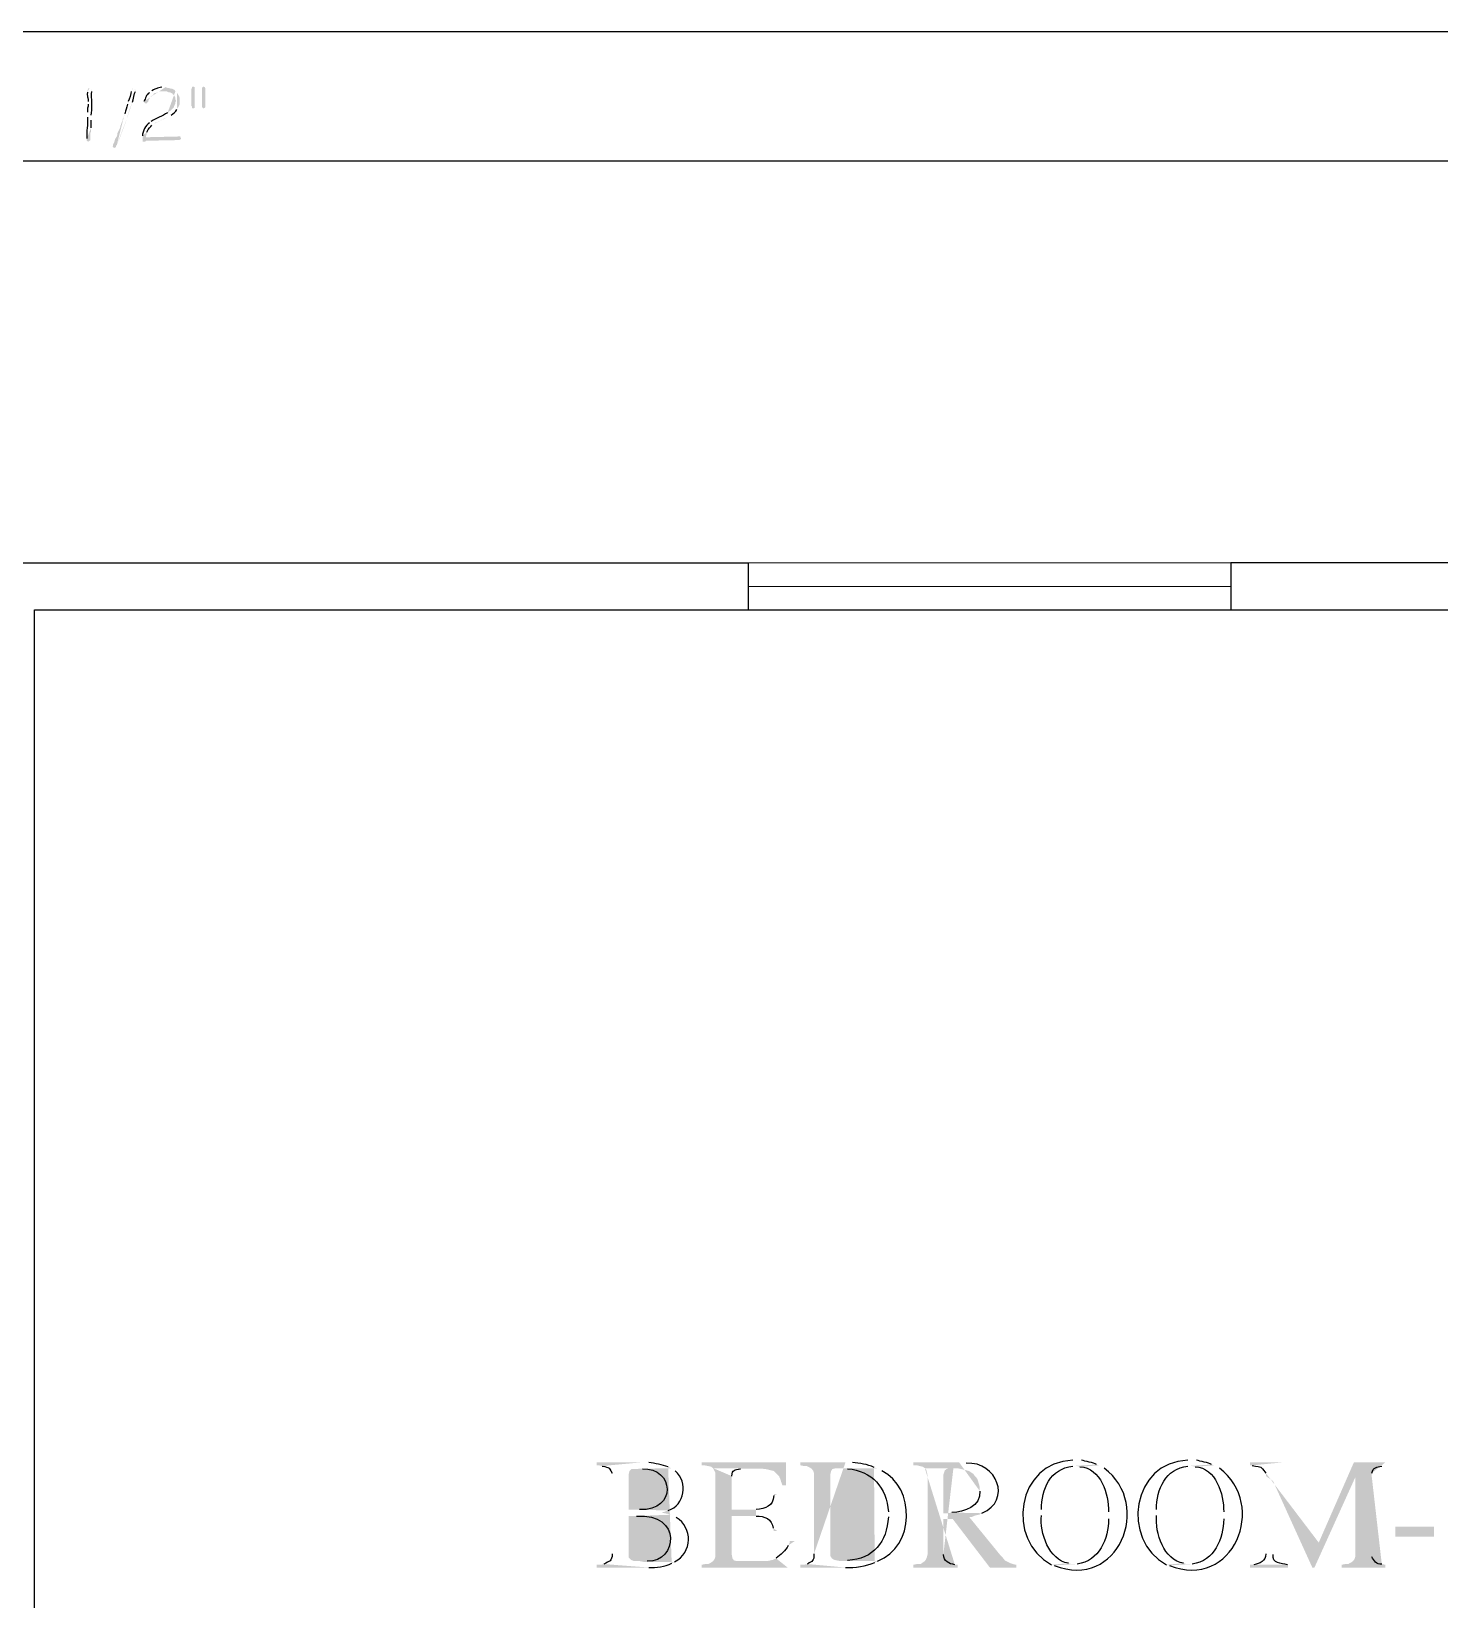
# Model space of a CAD drawing. Header units: inches. Extents: x -167 to 6071, y -6287 to -2731.
# Drawn here: x 644.2 to 749.2, y -5654.9 to -5538 of the extents above; entities that cross this region are included whole.
import ezdxf

# ---------------------------------------------------------------- set-up
doc = ezdxf.new("R2010")
doc.units = ezdxf.units.IN
doc.header["$LTSCALE"] = 96
doc.header["$MEASUREMENT"] = 0
doc.layers.add('Doors', color=5, linetype='Continuous', lineweight=9)
doc.layers.add('PDF_Geometry', color=7, linetype='Continuous', true_color=0x4a4a4a)
doc.layers.add('PDF_Solid Fills', color=7, linetype='Continuous')

msp = doc.modelspace()

# ---------------------------------------------------------------- hatches: boundary and pattern name
at = {"layer": 'PDF_Solid Fills', "true_color": 0x4a4a4a, "transparency": 33554559}
h = msp.add_hatch(color=251, dxfattribs=at)
h.paths.add_polyline_path([(648.54, -5542.18), (648.44, -5542.23), (648.38, -5542.39), (648.38, -5542.5)], flags=0)
h.paths.add_polyline_path([(648.44, -5543.19), (648.44, -5543.4)], flags=0)
h.paths.add_polyline_path([(648.38, -5543.99), (648.38, -5544.36)], flags=0)
h.paths.add_polyline_path([(648.33, -5545.96), (648.33, -5546.12), (648.44, -5546.18), (648.54, -5546.12), (648.6, -5546.07), (648.6, -5545.54), (648.65, -5545.43), (648.65, -5545.16)], flags=0)
h.paths.add_polyline_path([(648.65, -5544.58), (648.65, -5544.2)], flags=0)
h.paths.add_polyline_path([(648.7, -5542.44), (648.7, -5542.34), (648.65, -5542.23)], flags=0)
h = msp.add_hatch(color=251, dxfattribs=at)
h.paths.add_polyline_path([(651.8, -5542.18), (651.74, -5542.23), (651.69, -5542.34), (651.64, -5542.44)], flags=0)
h.paths.add_polyline_path([(651.42, -5543.19), (651.42, -5543.3), (651.37, -5543.4)], flags=0)
h.paths.add_polyline_path([(651.16, -5544.1), (651.16, -5544.2), (651.1, -5544.31), (651.05, -5544.42), (651, -5544.52), (651, -5544.63), (650.94, -5544.74), (650.89, -5544.9), (650.84, -5545), (650.84, -5545.11), (650.73, -5545.32), (650.62, -5545.54), (650.62, -5545.64), (650.57, -5545.8), (650.46, -5545.96), (650.41, -5546.12), (650.36, -5546.28), (650.3, -5546.39), (650.3, -5546.5), (650.25, -5546.5), (650.3, -5546.6), (650.41, -5546.66), (650.46, -5546.6), (650.52, -5546.6), (650.52, -5546.5), (650.57, -5546.44)], flags=0)
h.paths.add_polyline_path([(650.57, -5546.44, 0.021773), (651.32, -5544.47)], flags=0)
h.paths.add_polyline_path([(651.74, -5543.24, 0.041027), (651.32, -5544.47)], flags=0)
h.paths.add_polyline_path([(651.96, -5542.44), (651.96, -5542.34), (651.9, -5542.23)], flags=0)
h = msp.add_hatch(color=251, dxfattribs=at)
h.paths.add_polyline_path([(654.09, -5542.12), (653.93, -5542.12)], flags=0)
h.paths.add_polyline_path([(653.18, -5542.39), (653.13, -5542.44), (653.02, -5542.55)], flags=0)
h.paths.add_polyline_path([(652.6, -5543.19), (652.65, -5543.3), (652.76, -5543.35), (652.81, -5543.3), (652.92, -5543.19), (652.92, -5543.14), (652.97, -5543.03), (653.02, -5542.98), (653.02, -5542.92), (653.08, -5542.87), (653.18, -5542.76), (653.29, -5542.71), (653.34, -5542.6), (653.45, -5542.55), (653.5, -5542.55), (653.61, -5542.5), (653.72, -5542.44), (654.94, -5542.44), (654.89, -5542.34), (654.78, -5542.28), (654.68, -5542.23), (654.57, -5542.23), (654.46, -5542.18), (654.36, -5542.18), (654.2, -5542.12)], flags=0)
for points in [[(656.28, -5542.07), (656.17, -5542.12), (656.17, -5542.18), (656.12, -5542.34), (656.12, -5543.51), (656.17, -5543.56), (656.17, -5543.67), (656.28, -5543.72), (656.38, -5543.67), (656.38, -5542.12)], [(657.02, -5542.07), (656.97, -5542.12), (656.92, -5542.18), (656.92, -5543.56), (656.97, -5543.67), (657.02, -5543.72), (657.13, -5543.67), (657.18, -5543.62), (657.18, -5542.23), (657.13, -5542.12)], [(655.21, -5545.8), (652.76, -5545.86), (652.49, -5545.86), (652.49, -5546.18), (652.7, -5546.18), (652.76, -5546.12), (655.16, -5546.07), (655.21, -5546.07), (655.32, -5546.02), (655.37, -5545.96), (655.32, -5545.86), (655.32, -5545.8)]]:
    msp.add_hatch(color=251, dxfattribs=at).paths.add_polyline_path(points)
h = msp.add_hatch(color=251, dxfattribs=at)
h.paths.add_polyline_path([(654.94, -5542.44), (654.09, -5542.44), (654.3, -5542.44), (654.41, -5542.5), (654.52, -5542.5), (654.62, -5542.55), (654.73, -5542.6), (654.73, -5542.66), (654.84, -5542.71), (654.89, -5542.82), (654.94, -5542.92), (654.94, -5543.03), (655, -5543.14), (654.94, -5543.24), (654.94, -5543.35), (654.89, -5543.46), (654.84, -5543.56), (654.84, -5543.62), (654.73, -5543.72), (654.68, -5543.78), (654.57, -5543.88), (654.46, -5543.94), (654.46, -5543.99), (654.36, -5544.04)], flags=0)
h.paths.add_polyline_path([(653.13, -5544.68), (653.08, -5544.68), (653.02, -5544.79)], flags=0)
h.paths.add_polyline_path([(652.49, -5545.75), (652.49, -5545.86), (652.76, -5545.86), (652.76, -5545.75), (652.81, -5545.59), (652.81, -5545.48)], flags=0)
h.paths.add_polyline_path([(653.18, -5544.95), (653.29, -5544.9), (653.4, -5544.84), (653.5, -5544.74), (653.61, -5544.74), (653.82, -5544.63), (653.88, -5544.58), (654.04, -5544.52), (654.14, -5544.47), (654.3, -5544.36), (654.41, -5544.31), (654.52, -5544.26), (654.62, -5544.2)], flags=0)
h.paths.add_polyline_path([(655.05, -5543.78), (655.1, -5543.67), (655.16, -5543.62), (655.21, -5543.51), (655.26, -5543.4), (655.26, -5542.92), (655.21, -5542.76), (655.16, -5542.71), (655.1, -5542.6), (655.05, -5542.5)], flags=0)
at = {"layer": 'PDF_Solid Fills', "transparency": 33554559}
h = msp.add_hatch(color=256, dxfattribs=at)
h.paths.add_polyline_path([(689.66, -5644.68), (686.36, -5644.68), (686.36, -5644.9), (686.52, -5644.9), (686.78, -5644.95)], flags=0)
h.paths.add_polyline_path([(687.53, -5645.48), (687.53, -5651.51)], flags=0)
h.paths.add_polyline_path([(686.89, -5652.26), (686.68, -5652.31), (686.36, -5652.31), (686.36, -5652.52), (690.25, -5652.52)], flags=0)
h.paths.add_polyline_path([(691.96, -5652.2), (692.17, -5652.1), (689.88, -5652.1), (689.56, -5652.04), (689.13, -5652.04), (688.92, -5651.94), (688.76, -5651.78), (688.76, -5648.68), (689.29, -5648.68), (691.9, -5648.58), (691.69, -5648.52), (691.42, -5648.47), (691.21, -5648.42), (691.42, -5648.36), (691.69, -5648.26), (688.76, -5648.2), (688.76, -5645.54), (688.81, -5645.32), (688.97, -5645.16), (689.45, -5645.16), (691.9, -5645.11), (691.69, -5645)], flags=0)
h.paths.add_polyline_path([(690.25, -5644.68), (689.98, -5644.68)], flags=0)
h = msp.add_hatch(color=256, dxfattribs=at)
h.paths.add_polyline_path([(691.9, -5645.11), (689.45, -5645.16), (689.77, -5645.16)], flags=0)
h.paths.add_polyline_path([(689.56, -5648.2), (688.76, -5648.2), (691.69, -5648.26)], flags=0)
h.paths.add_polyline_path([(692.22, -5645.32), (692.06, -5645.22)], flags=0)
for points in [[(700.49, -5644.68), (694.2, -5644.68), (694.2, -5644.9), (694.41, -5644.9), (694.68, -5644.95), (694.89, -5645), (695.05, -5645.11), (698.84, -5645.16), (698.89, -5645.16), (699.16, -5645.22), (699.37, -5645.27), (699.58, -5645.32), (699.96, -5645.7), (700.06, -5645.91), (700.12, -5646.12), (700.22, -5646.39), (700.49, -5646.39)], [(714.14, -5648.74), (712.92, -5648.9), (715.69, -5652.52), (717.66, -5652.52), (717.66, -5652.31), (717.61, -5652.31), (717.4, -5652.26), (717.24, -5652.2), (716.81, -5651.99), (716.65, -5651.78), (716.44, -5651.56)]]:
    msp.add_hatch(color=256, dxfattribs=at).paths.add_polyline_path(points)
h = msp.add_hatch(color=256, dxfattribs=at)
h.paths.add_polyline_path([(695.05, -5645.11), (695.1, -5645.22), (695.21, -5645.43), (695.21, -5651.72), (695.16, -5651.88), (695.05, -5652.04), (697.02, -5652.04), (696.81, -5652.04), (696.6, -5651.99), (696.49, -5651.83), (696.44, -5651.56), (696.44, -5648.68), (698.25, -5648.68), (696.44, -5648.2), (696.44, -5645.7)], flags=0)
h.paths.add_polyline_path([(697.08, -5645.16), (698.84, -5645.16)], flags=0)
h = msp.add_hatch(color=256, dxfattribs=at)
h.paths.add_polyline_path([(704.92, -5644.68), (701.56, -5644.68), (701.56, -5644.9), (701.82, -5644.95), (702.04, -5644.95), (702.25, -5645.06), (702.41, -5645.16), (702.52, -5645.32), (702.57, -5645.48), (702.57, -5651.51)], flags=0)
h.paths.add_polyline_path([(702.09, -5652.26), (701.82, -5652.31), (701.56, -5652.31), (701.56, -5652.52), (704.92, -5652.52)], flags=0)
h.paths.add_polyline_path([(707.1, -5652.15), (707.32, -5652.04), (704.54, -5652.04), (704.28, -5651.99), (704.06, -5651.94), (703.9, -5651.83), (703.8, -5651.67), (703.8, -5645.54), (703.85, -5645.32), (703.96, -5645.16), (704.01, -5645.16), (704.22, -5645.11), (707.26, -5645.11), (707.05, -5645.06)], flags=0)
h.paths.add_polyline_path([(705.45, -5644.68), (705.18, -5644.68)], flags=0)
h = msp.add_hatch(color=256, dxfattribs=at)
h.paths.add_polyline_path([(707.26, -5645.11), (704.54, -5645.11), (704.81, -5645.11), (705.08, -5645.16)], flags=0)
h.paths.add_polyline_path([(708.12, -5648.36), (708.12, -5648.74)], flags=0)
h.paths.add_polyline_path([(705.08, -5651.99), (704.81, -5652.04), (704.54, -5652.04), (707.32, -5652.04)], flags=0)
h.paths.add_polyline_path([(707.64, -5645.32), (707.48, -5645.22)], flags=0)
h = msp.add_hatch(color=256, dxfattribs=at)
h.paths.add_polyline_path([(713.4, -5644.68), (709.98, -5644.68), (709.98, -5644.9), (710.25, -5644.9), (710.46, -5644.95), (710.68, -5645), (710.84, -5645.11), (713.24, -5645.11), (713.5, -5645.16), (713.93, -5645.27), (714.14, -5645.32), (714.46, -5645.54), (714.57, -5645.7), (714.68, -5645.8), (714.78, -5645.96), (714.84, -5646.18), (714.89, -5646.34), (714.94, -5646.55), (714.94, -5646.82)], flags=0)
h.paths.add_polyline_path([(712.86, -5648.42), (712.54, -5648.47), (712.22, -5648.47), (715.1, -5648.47)], flags=0)
h.paths.add_polyline_path([(713.93, -5644.74), (713.66, -5644.68)], flags=0)
h = msp.add_hatch(color=256, dxfattribs=at)
h.paths.add_polyline_path([(710.84, -5645.11), (710.94, -5645.22), (711, -5645.43), (711.05, -5645.7), (711.05, -5651.51), (711, -5651.72), (710.94, -5651.88), (710.84, -5652.04), (710.68, -5652.15), (710.52, -5652.26), (710.25, -5652.26), (709.98, -5652.31), (709.98, -5652.52), (713.29, -5652.52), (713.29, -5652.31), (713.08, -5652.31)], flags=0)
h.paths.add_polyline_path([(712.22, -5651.56), (712.22, -5648.9), (712.92, -5648.9), (714.14, -5648.74), (714.36, -5648.74), (714.62, -5648.63), (714.89, -5648.58), (715.1, -5648.47), (712.22, -5648.47), (712.22, -5645.59), (712.28, -5645.43), (712.33, -5645.27), (712.49, -5645.16), (712.65, -5645.11), (712.97, -5645.11)], flags=0)
h = msp.add_hatch(color=256, dxfattribs=at)
h.paths.add_polyline_path([(722.04, -5644.52), (721.88, -5644.52)], flags=0)
h.paths.add_polyline_path([(720.28, -5652.31), (721.98, -5652.26), (721.77, -5652.26), (721.56, -5652.2)], flags=0)
h.paths.add_polyline_path([(719.53, -5648.63), (719.53, -5648.2)], flags=0)
h.paths.add_polyline_path([(721.88, -5644.95), (722.14, -5644.95), (723.85, -5644.9), (723.64, -5644.84)], flags=0)
h.paths.add_polyline_path([(722.52, -5644.52), (722.3, -5644.52)], flags=0)
h = msp.add_hatch(color=256, dxfattribs=at)
h.paths.add_polyline_path([(723.85, -5644.9), (722.14, -5644.95), (722.2, -5644.95), (722.41, -5645)], flags=0)
h.paths.add_polyline_path([(724.54, -5648.36), (724.54, -5648.9)], flags=0)
h.paths.add_polyline_path([(722.2, -5652.26), (721.98, -5652.26), (720.28, -5652.31), (720.49, -5652.36)], flags=0)
h.paths.add_polyline_path([(724.22, -5645.11), (724.06, -5645)], flags=0)
h = msp.add_hatch(color=256, dxfattribs=at)
h.paths.add_polyline_path([(730.62, -5644.52), (730.46, -5644.52)], flags=0)
h.paths.add_polyline_path([(728.86, -5652.31), (730.57, -5652.26), (730.36, -5652.26), (730.14, -5652.2)], flags=0)
h.paths.add_polyline_path([(728.12, -5648.63), (728.12, -5648.2)], flags=0)
h.paths.add_polyline_path([(730.46, -5644.95), (730.73, -5644.95), (732.44, -5644.9), (732.22, -5644.84)], flags=0)
h.paths.add_polyline_path([(731.1, -5644.52), (730.89, -5644.52)], flags=0)
h = msp.add_hatch(color=256, dxfattribs=at)
h.paths.add_polyline_path([(732.44, -5644.9), (730.73, -5644.95), (730.78, -5644.95), (731, -5645)], flags=0)
h.paths.add_polyline_path([(733.13, -5648.36), (733.13, -5648.9)], flags=0)
h.paths.add_polyline_path([(730.78, -5652.26), (730.57, -5652.26), (728.86, -5652.31), (729.08, -5652.36)], flags=0)
h.paths.add_polyline_path([(732.81, -5645.11), (732.65, -5645)], flags=0)
h = msp.add_hatch(color=256, dxfattribs=at)
h.paths.add_polyline_path([(737.5, -5644.68), (735.1, -5644.68), (735.1, -5644.9), (735.26, -5644.9)], flags=0)
h.paths.add_polyline_path([(736.28, -5645.48), (736.28, -5645.7), (736.81, -5646.07), (739.74, -5652.52), (740.22, -5650.66)], flags=0)
h = msp.add_hatch(color=256, dxfattribs=at)
h.paths.add_polyline_path([(745.18, -5644.68), (742.84, -5644.68), (740.22, -5650.66), (739.74, -5652.52), (739.9, -5652.52), (742.94, -5645.8), (744.17, -5645.7), (744.17, -5645.48)], flags=0)
h.paths.add_polyline_path([(744.92, -5644.95), (745.18, -5644.9)], flags=0)
h = msp.add_hatch(color=256, dxfattribs=at)
h.paths.add_polyline_path([(736.28, -5645.7), (736.28, -5651.51)], flags=0)
h.paths.add_polyline_path([(735.37, -5652.31), (735.1, -5652.31), (735.1, -5652.52), (737.93, -5652.52), (737.93, -5652.31), (737.88, -5652.31)], flags=0)
h.paths.add_polyline_path([(736.81, -5651.56), (736.81, -5646.07)], flags=0)
h = msp.add_hatch(color=256, dxfattribs=at)
h.paths.add_polyline_path([(744.17, -5645.7), (742.94, -5645.8), (742.94, -5651.72), (742.89, -5651.88), (742.78, -5652.04), (742.62, -5652.15), (742.41, -5652.26), (742.2, -5652.26), (741.93, -5652.31), (741.93, -5652.52), (745.18, -5652.52), (745.18, -5652.31), (744.92, -5652.26)], flags=0)
h.paths.add_polyline_path([(744.17, -5651.72), (744.17, -5651.51)], flags=0)
h = msp.add_hatch(color=256, dxfattribs=at)
h.paths.add_polyline_path([(699.85, -5647.03), (699.58, -5647.03), (699.58, -5647.14)], flags=0)
h.paths.add_polyline_path([(698.25, -5648.2), (696.44, -5648.2), (698.25, -5648.68)], flags=0)
h.paths.add_polyline_path([(699.53, -5649.59), (699.58, -5649.8), (699.85, -5649.8)], flags=0)
h = msp.add_hatch(color=256, dxfattribs=at)
h.paths.add_polyline_path([(691.9, -5648.58), (689.29, -5648.68), (689.34, -5648.68)], flags=0)
h.paths.add_polyline_path([(690.14, -5652.04), (689.88, -5652.1), (692.17, -5652.1)], flags=0)
h.paths.add_polyline_path([(692.28, -5648.79), (692.12, -5648.68)], flags=0)
h = msp.add_hatch(color=256, dxfattribs=at)
h.paths.add_polyline_path([(701.13, -5650.55), (700.76, -5650.55), (700.76, -5650.66), (700.65, -5650.87)], flags=0)
h.paths.add_polyline_path([(699.74, -5651.83), (699.53, -5651.94), (699.32, -5651.99), (699.05, -5652.04), (695.05, -5652.04), (694.89, -5652.15), (694.68, -5652.26), (694.46, -5652.26), (694.2, -5652.31), (694.2, -5652.52), (700.6, -5652.52)], flags=0)

# ---------------------------------------------------------------- linework, layer by layer
at = {"layer": 'Doors', "transparency": 33554687}
for points in [[(697.66, -5577.59), (733.66, -5577.59)], [(697.66, -5579.35), (733.66, -5579.35)]]:
    msp.add_lwpolyline(points, dxfattribs=at)
at = {"layer": 'PDF_Geometry'}
for points in [[(-112.1, -5537.96), (1695.9, -5537.96)], [(193.4, -5547.62), (486.94, -5547.62), (496.92, -5547.62), (790.41, -5547.62), (786.41, -5547.62)]]:
    msp.add_lwpolyline(points, dxfattribs=at)
at = {"layer": 'PDF_Geometry', "color": 7}
for points in [[(606.94, -5581.11), (606.94, -5577.59), (697.66, -5577.59), (697.66, -5581.11)], [(850.14, -5581.11), (850.14, -5577.59), (791.9, -5577.59), (733.66, -5577.59), (733.66, -5581.11)], [(648.44, -5714.6), (644.44, -5714.6), (644.44, -5581.11), (786.94, -5581.11), (786.94, -5714.6), (747.42, -5714.6), (747.42, -5730.6), (743.42, -5730.6), (743.42, -5734.07), (747.42, -5734.07), (747.42, -5738.07), (750.94, -5738.07), (750.94, -5734.07), (784.92, -5734.07), (784.92, -5778.07), (750.94, -5778.07), (750.94, -5774.07), (747.42, -5774.07), (747.42, -5785.59)]]:
    msp.add_lwpolyline(points, dxfattribs=at)
at = {"layer": 'PDF_Geometry'}
for points in [[(653.93, -5542.12), (653.54, -5542.24), (653.55, -5542.17), (653.18, -5542.39)], [(648.38, -5542.5), (648.34, -5543.06), (648.46, -5542.79), (648.44, -5543.19)], [(648.44, -5543.4), (648.46, -5543.74), (648.35, -5543.47), (648.38, -5543.99)], [(648.65, -5544.2), (648.77, -5543.88), (648.67, -5542.86), (648.7, -5542.44)], [(651.37, -5543.4), (651.31, -5543.71), (651.23, -5543.81), (651.16, -5544.1)], [(651.64, -5542.44), (651.66, -5542.61), (651.48, -5543.02), (651.42, -5543.19)], [(651.74, -5543.24), (651.8, -5543.1), (651.85, -5542.55), (651.96, -5542.44)], [(653.02, -5542.55), (652.72, -5542.66), (652.75, -5542.96), (652.6, -5543.19)], [(648.38, -5544.36), (648.42, -5544.98), (648.3, -5545.34), (648.33, -5545.96)], [(648.65, -5545.16), (648.65, -5544.97), (648.65, -5544.77), (648.65, -5544.58)], [(654.36, -5544.04), (653.96, -5544.27), (653.51, -5544.42), (653.13, -5544.68)], [(654.62, -5544.2), (654.78, -5544.08), (654.98, -5543.98), (655.05, -5543.78)], [(653.02, -5544.79), (652.71, -5544.94), (652.49, -5545.42), (652.49, -5545.75)], [(652.81, -5545.48), (652.94, -5545.15), (653.09, -5545.12), (653.18, -5544.95)], [(686.78, -5644.95), (687.39, -5645.11), (687.15, -5644.95), (687.53, -5645.48)], [(689.77, -5645.16), (692.12, -5645.05), (692.41, -5648.3), (689.56, -5648.2)], [(691.69, -5645), (691.27, -5644.87), (690.69, -5644.76), (690.25, -5644.68)], [(696.44, -5645.7), (696.47, -5645.18), (696.65, -5645.26), (697.08, -5645.16)], [(705.08, -5645.16), (706.87, -5645.28), (708.01, -5646.58), (708.12, -5648.36)], [(707.05, -5645.06), (706.57, -5644.8), (705.97, -5644.76), (705.45, -5644.68)], [(715.1, -5648.47), (717.35, -5647.51), (716.23, -5644.61), (713.93, -5644.74)], [(721.88, -5644.52), (717.71, -5644.6), (716.83, -5650.48), (720.28, -5652.31)], [(719.53, -5648.2), (719.55, -5646.67), (720.18, -5645.16), (721.88, -5644.95)], [(720.49, -5652.36), (725.24, -5654.27), (727.89, -5647.85), (724.22, -5645.11)], [(722.41, -5645), (723.97, -5645.08), (724.56, -5647.06), (724.54, -5648.36)], [(723.64, -5644.84), (723.42, -5644.69), (722.79, -5644.59), (722.52, -5644.52)], [(730.46, -5644.52), (726.3, -5644.6), (725.42, -5650.48), (728.86, -5652.31)], [(728.12, -5648.2), (728.13, -5646.67), (728.77, -5645.16), (730.46, -5644.95)], [(729.08, -5652.36), (733.83, -5654.27), (736.48, -5647.85), (732.81, -5645.11)], [(731, -5645), (732.56, -5645.08), (733.14, -5647.06), (733.13, -5648.36)], [(732.22, -5644.84), (732, -5644.69), (731.38, -5644.59), (731.1, -5644.52)], [(735.26, -5644.9), (736.06, -5645.1), (735.81, -5644.85), (736.28, -5645.48)], [(744.17, -5645.48), (744.3, -5645), (744.53, -5645.06), (744.92, -5644.95)], [(691.69, -5648.26), (692.93, -5647.88), (693.21, -5646.15), (692.22, -5645.32)], [(707.32, -5652.04), (710.11, -5651), (710.16, -5646.53), (707.64, -5645.32)], [(699.58, -5647.14), (699.51, -5647.94), (698.98, -5648.15), (698.25, -5648.2)], [(714.94, -5646.82), (715.05, -5647.92), (713.77, -5648.42), (712.86, -5648.42)], [(689.34, -5648.68), (692.73, -5648.45), (692.42, -5652.13), (690.14, -5652.04)], [(698.25, -5648.68), (698.9, -5648.67), (699.43, -5648.89), (699.53, -5649.59)], [(708.12, -5648.74), (708.01, -5650.62), (707.03, -5651.88), (705.08, -5651.99)], [(721.56, -5652.2), (720.08, -5651.97), (719.41, -5649.93), (719.53, -5648.63)], [(730.14, -5652.2), (728.67, -5651.97), (728, -5649.93), (728.12, -5648.63)], [(692.17, -5652.1), (693.5, -5651.39), (693.58, -5649.55), (692.28, -5648.79)], [(724.54, -5648.9), (724.53, -5650.38), (723.87, -5652.04), (722.2, -5652.26)], [(733.13, -5648.9), (733.11, -5650.38), (732.45, -5652.04), (730.78, -5652.26)], [(700.65, -5650.87), (700.46, -5651.27), (700.1, -5651.57), (699.74, -5651.83)], [(687.53, -5651.51), (687.48, -5652.06), (687.34, -5652.05), (686.89, -5652.26)], [(690.25, -5652.52), (690.83, -5652.52), (691.43, -5652.47), (691.96, -5652.2)], [(702.57, -5651.51), (702.59, -5652.08), (702.44, -5652.01), (702.09, -5652.26)], [(704.92, -5652.52), (705.62, -5652.54), (706.45, -5652.41), (707.1, -5652.15)], [(713.08, -5652.31), (712.63, -5652.24), (712.26, -5652.06), (712.22, -5651.56)], [(736.28, -5651.51), (736.26, -5652.02), (735.83, -5652.25), (735.37, -5652.31)], [(737.88, -5652.31), (737.43, -5652.19), (736.72, -5652.24), (736.81, -5651.56)], [(744.92, -5652.26), (744.49, -5652.32), (744.36, -5652), (744.17, -5651.72)]]:
    msp.add_open_spline(points, degree=3, dxfattribs=at)
at = {"layer": 'PDF_Solid Fills', "transparency": 33554559}
msp.add_solid([(745.93, -5650.23), (748.81, -5650.23), (745.93, -5649.48), (748.81, -5649.48)], dxfattribs=at)

doc.saveas('drawing.dxf')
